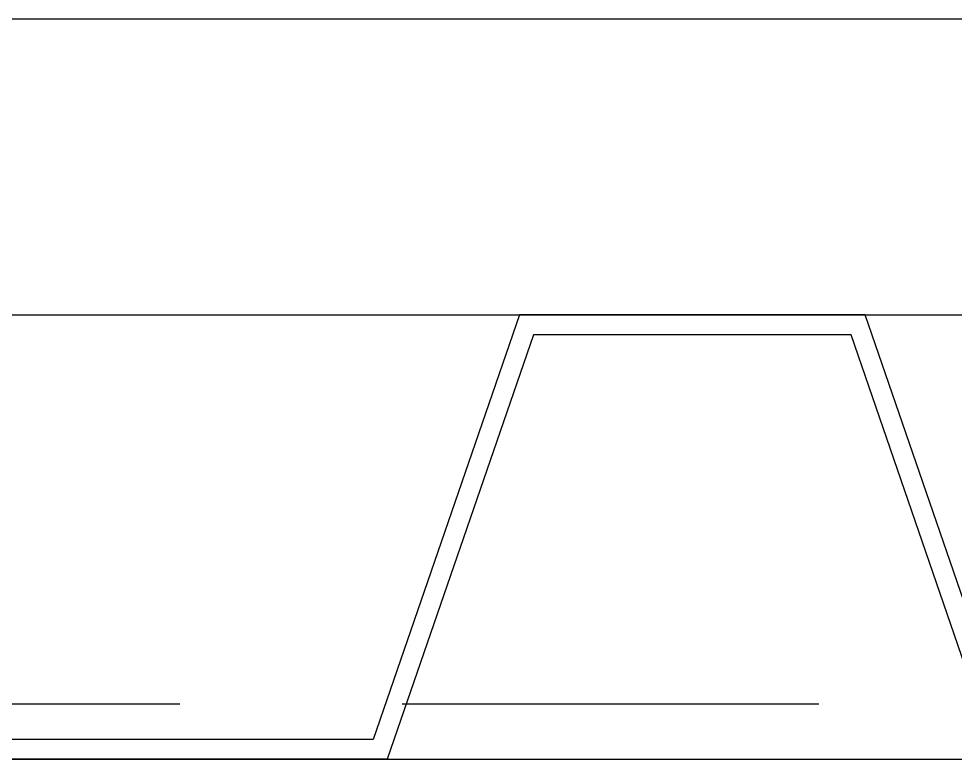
# Model space of a CAD drawing. Header units: millimetres. Extents: x 0 to 356400, y 0 to 68257.
# Drawn here: x 336199.8 to 336452.7, y 29588.6 to 29788.6 of the extents above; entities that cross this region are included whole.
import ezdxf

# ---------------------------------------------------------------- set-up
doc = ezdxf.new("R2010")
doc.units = ezdxf.units.MM
doc.header["$LTSCALE"] = 75
doc.linetypes.add('CEN', pattern=[62, 60, -1, 0, -1])
doc.linetypes.add('HID', pattern=[2.3, 1.5, -0.8])
for name, color, linetype in [('A-CEN', 1, 'CEN'), ('A-SECT-DRBD', 4, 'Continuous'), ('FIN-4', 4, 'Continuous'), ('HID', 7, 'HID'), ('주단면도-1$0$A-ST-CONC', 2, 'Continuous')]:
    doc.layers.add(name, color=color, linetype=linetype)

msp = doc.modelspace()

# ---------------------------------------------------------------- linework, layer by layer
at = {"layer": 'A-CEN'}
msp.add_line((325175, 29788.64), (343075, 29788.64), dxfattribs=at)
at = {"layer": 'A-SECT-DRBD'}
for points in [[(336467.81, 29593.98), (336428.32, 29708.64), (336334.98, 29708.64), (336295.49, 29593.98), (336187.68, 29593.98), (336148.32, 29708.64), (336054.98, 29708.64), (336015.49, 29593.98), (335907.73, 29593.98), (335868.32, 29708.64)], [(336464.01, 29588.64), (336424.51, 29703.31), (336338.79, 29703.31), (336299.29, 29588.64), (336183.88, 29588.64), (336144.51, 29703.31), (336058.79, 29703.31), (336019.29, 29588.64), (335903.92, 29588.64), (335868.32, 29692.24)]]:
    msp.add_lwpolyline(points, dxfattribs=at)
at = {"layer": 'FIN-4'}
for p, q in [((334338.76, 29788.64), (337788.31, 29788.64)), ((334338.76, 29708.64), (337788.31, 29708.64))]:
    msp.add_line(p, q, dxfattribs=at)
at = {"layer": 'HID', "color": 8}
msp.add_line((333888.31, 29603.64), (337773.31, 29603.64), dxfattribs=at)
at = {"layer": '주단면도-1$0$A-ST-CONC'}
msp.add_line((332038.31, 29588.64), (337788.31, 29588.64), dxfattribs=at)

doc.saveas('drawing.dxf')
